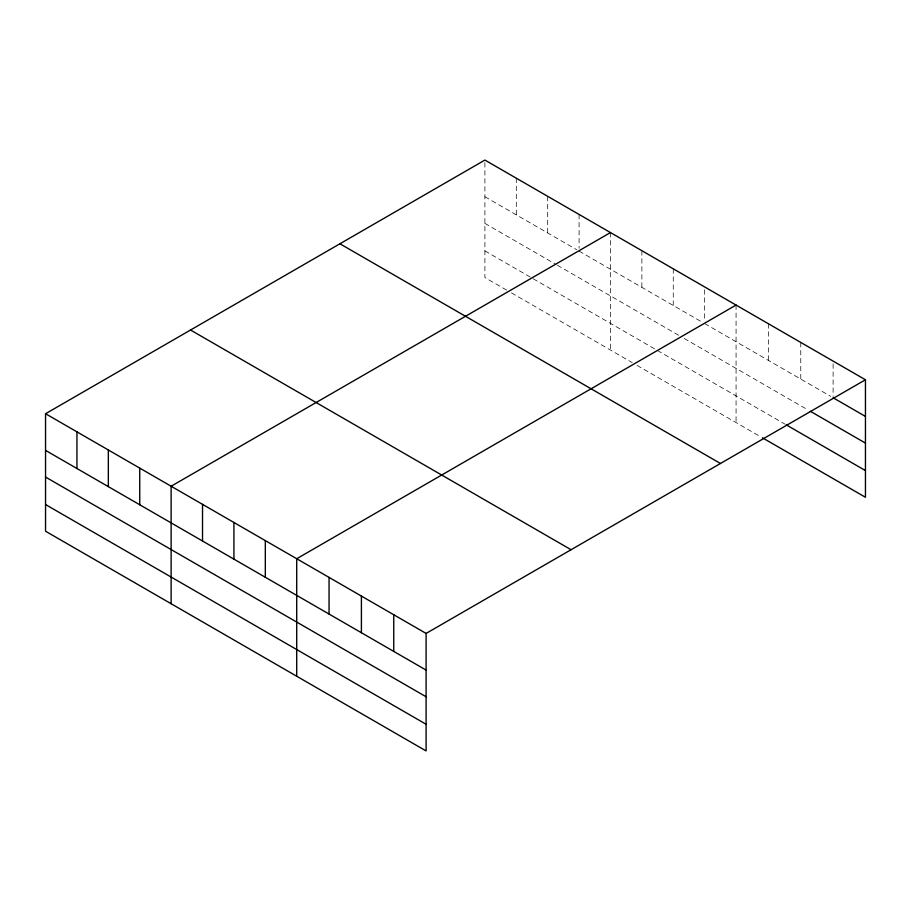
<?xml version="1.0" encoding="UTF-8"?>
<svg xmlns="http://www.w3.org/2000/svg" width="911" height="911" viewBox="0 0 911 911"><rect width="100%" height="100%" fill="white"/><g stroke="black" fill="none" stroke-linecap="round" stroke-linejoin="round"><path stroke-width="0.68" stroke-dasharray="4.55 3.42" d="M506.641 290.119L484.903 277.57L484.903 160.074M484.903 196.719L576.674 249.705M579.089 251.094L702.256 322.209M704.67 323.599L830.707 396.365M484.903 223.4L556.154 264.532M557.361 265.226L679.31 335.635M684.138 338.425L807.943 409.904M484.903 250.889L532.001 278.071M533.208 278.777L785.18 424.253M511.47 292.898L632.223 362.612M637.051 365.402L761.22 437.098M833.11 363.922L833.11 396.342M800.758 342.422L800.758 379.078M768.417 323.747L768.417 360.403M736.065 305.071L736.065 422.567M704.67 289.766L704.67 320.786M673.275 268.825L673.275 305.47M641.879 250.696L641.879 287.352M610.484 232.567L610.484 350.063M579.089 214.449L579.089 248.282M547.693 196.32L547.693 232.977M516.298 178.192L516.298 214.848"/><path stroke-width="1.37" d="M865.45 379.773L484.903 160.074L45.55 413.731L45.55 531.227L426.097 750.926L426.097 633.43L865.45 379.773L865.45 497.269L762.427 437.792M610.484 232.567L171.131 486.235L171.131 603.731M736.065 305.071L296.713 558.739L296.713 676.235M833.11 397.754L865.45 416.429M810.346 411.282L865.45 443.099M786.387 424.936L865.45 470.588M339.917 243.772L720.464 463.483M190.536 330.021L571.083 549.732M45.55 413.731L426.097 633.43M45.55 450.387L426.097 670.086M45.55 477.057L426.097 696.767M45.55 504.546L426.097 724.256M393.746 614.754L393.746 651.411M361.405 596.09L361.405 632.735M329.053 577.415L329.053 614.06M265.317 540.61L265.317 577.267M233.922 522.481L233.922 559.138M202.527 504.364L202.527 541.009M139.736 468.106L139.736 504.762M108.341 449.977L108.341 486.633M76.945 431.86L76.945 468.505"/></g></svg>
